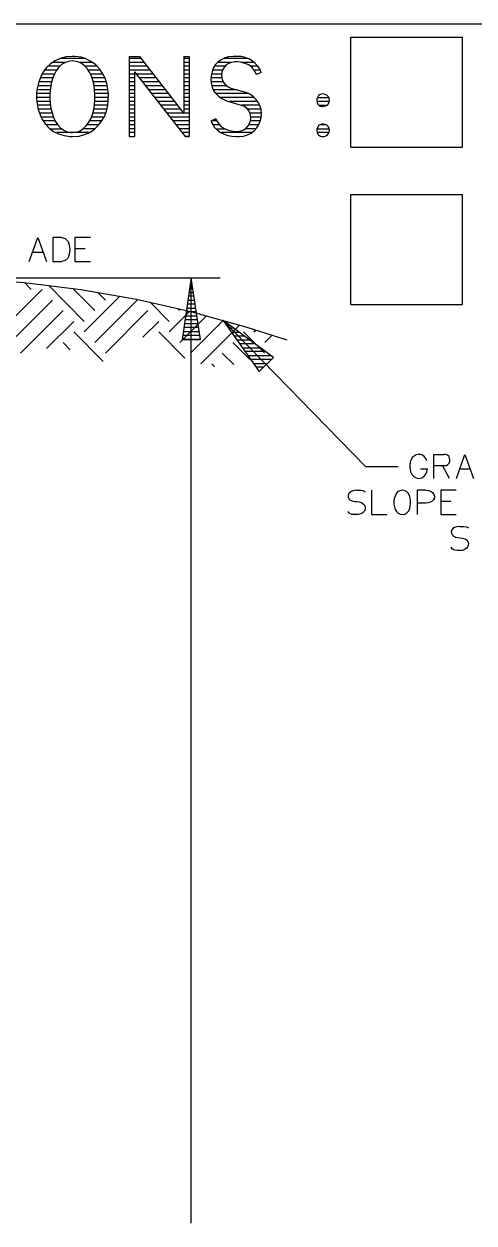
# Model space of a CAD drawing. Extents: x 11 to 601, y 12 to 779.
# Drawn here: x 293.3 to 376.4, y 557.6 to 778.7 of the extents above; entities that cross this region are included whole.
import ezdxf

# ---------------------------------------------------------------- set-up
doc = ezdxf.new("R2010")
doc.units = 0
doc.layers.add('DH152', color=7, linetype='CONTINUOUS')

msp = doc.modelspace()

# ---------------------------------------------------------------- linework, layer by layer
at = {"layer": 'DH152', "color": 7}
for points in [[(11.4, 778.739981), (600.899985, 778.739981)], [(353.639991, 776.279981), (374.219991, 776.279981)], [(353.639991, 755.999981), (353.639991, 776.279981)], [(374.219991, 755.999981), (374.219991, 776.279981)], [(300.899992, 771.659981), (298.619993, 771.659981)], [(304.739992, 772.379981), (299.939993, 772.379981)], [(306.059992, 771.659981), (303.659992, 771.659981)], [(312.719992, 772.739981), (312.719992, 757.979981)], [(312.719992, 772.739981), (314.639992, 772.739981)], [(314.939992, 772.379981), (312.779992, 772.379981)], [(315.479992, 771.659981), (312.779992, 771.659981)], [(314.639992, 772.739981), (322.799992, 762.239981)], [(322.799992, 772.739981), (323.819992, 772.739981)], [(322.799992, 772.739981), (322.799992, 762.239981)], [(323.879992, 772.379981), (322.859992, 772.379981)], [(323.879992, 771.659981), (322.859992, 771.659981)], [(323.819992, 772.739981), (323.819992, 757.979981)], [(331.919992, 772.739981), (331.079992, 772.679981), (330.359992, 772.499981), (329.699992, 772.139981), (329.099992, 771.719981), (328.619992, 771.179981), (328.259992, 770.579981), (328.019992, 769.919981), (327.839992, 769.199981), (327.779992, 768.479981), (327.839992, 767.819981), (328.019992, 767.099981), (328.319992, 766.439981), (328.739992, 765.899981), (329.279992, 765.359981), (329.939992, 764.939981), (330.719992, 764.579981)], [(331.439992, 771.659981), (329.099992, 771.659981)], [(332.219992, 771.779981), (331.619992, 771.659981), (331.079992, 771.479981), (330.599992, 771.179981), (330.299992, 770.819981), (329.999992, 770.339981), (329.819992, 769.859981), (329.759992, 769.319981), (329.819992, 768.839981), (329.939992, 768.299981), (330.179992, 767.879981), (330.539992, 767.459981), (331.019992, 767.159981), (331.499992, 766.919981)], [(334.619992, 772.379981), (330.119992, 772.379981)], [(332.639992, 772.739981), (331.919992, 772.739981)], [(332.639992, 771.779981), (332.219992, 771.779981)], [(337.079992, 769.799981), (336.839992, 770.459981), (336.419992, 770.999981), (335.939992, 771.539981), (335.399992, 771.959981), (334.799992, 772.319981), (334.139992, 772.559981), (333.419992, 772.739981), (332.639992, 772.739981)], [(336.239992, 769.439981), (335.879992, 770.099981), (335.399992, 770.699981), (334.799992, 771.179981), (334.079992, 771.479981), (333.299992, 771.719981), (332.639992, 771.779981)], [(335.819992, 771.659981), (333.599992, 771.659981)], [(298.979993, 769.499981), (296.699993, 769.499981)], [(299.339993, 770.219981), (297.179993, 770.219981)], [(299.999993, 770.939981), (297.779993, 770.939981)], [(306.839992, 770.939981), (304.679992, 770.939981)], [(307.439992, 770.219981), (305.219992, 770.219981)], [(307.919992, 769.499981), (305.639992, 769.499981)], [(316.079992, 770.939981), (312.779992, 770.939981)], [(316.619992, 770.219981), (312.779992, 770.219981)], [(313.739992, 769.499981), (312.779992, 769.499981)], [(313.739992, 769.919981), (323.039992, 757.979981)], [(313.739992, 769.919981), (313.739992, 757.979981)], [(317.159992, 769.499981), (314.039992, 769.499981)], [(323.879992, 770.939981), (322.859992, 770.939981)], [(323.879992, 770.219981), (322.859992, 770.219981)], [(323.879992, 769.499981), (322.859992, 769.499981)], [(329.819992, 769.499981), (327.899992, 769.499981)], [(329.939992, 770.219981), (328.139992, 770.219981)], [(330.359992, 770.939981), (328.499992, 770.939981)], [(336.539992, 770.939981), (335.159992, 770.939981)], [(336.959992, 770.219981), (335.879992, 770.219981)], [(336.359992, 769.499981), (336.179992, 769.499981)], [(337.079992, 769.799981), (336.239992, 769.439981)], [(298.319993, 767.339981), (295.859993, 767.339981)], [(298.499993, 768.059981), (296.039993, 768.059981)], [(298.679993, 768.779981), (296.339993, 768.779981)], [(308.279992, 768.779981), (305.939992, 768.779981)], [(308.519992, 768.059981), (306.119992, 768.059981)], [(308.699992, 767.339981), (306.239992, 767.339981)], [(313.739992, 768.779981), (312.779992, 768.779981)], [(313.739992, 768.059981), (312.779992, 768.059981)], [(313.739992, 767.339981), (312.779992, 767.339981)], [(317.759992, 768.779981), (314.579992, 768.779981)], [(318.299992, 768.059981), (315.179992, 768.059981)], [(318.839992, 767.339981), (315.719992, 767.339981)], [(323.879992, 768.779981), (322.859992, 768.779981)], [(323.879992, 768.059981), (322.859992, 768.059981)], [(323.879992, 767.339981), (322.859992, 767.339981)], [(329.819992, 768.779981), (327.839992, 768.779981)], [(330.119992, 768.059981), (327.839992, 768.059981)], [(330.779992, 767.339981), (328.019992, 767.339981)], [(298.139993, 765.899981), (295.679993, 765.899981)], [(298.139993, 765.179981), (295.679993, 765.179981)], [(298.199993, 766.619981), (295.799993, 766.619981)], [(308.819992, 766.619981), (306.419992, 766.619981)], [(308.879992, 765.899981), (306.419992, 765.899981)], [(308.939992, 765.179981), (306.419992, 765.179981)], [(313.739992, 766.619981), (312.779992, 766.619981)], [(313.739992, 765.899981), (312.779992, 765.899981)], [(313.739992, 765.179981), (312.779992, 765.179981)], [(319.439992, 766.619981), (316.319992, 766.619981)], [(319.979992, 765.899981), (316.859992, 765.899981)], [(320.519992, 765.179981), (317.399992, 765.179981)], [(323.879992, 766.619981), (322.859992, 766.619981)], [(323.879992, 765.899981), (322.859992, 765.899981)], [(323.879992, 765.179981), (322.859992, 765.179981)], [(332.639992, 766.619981), (328.319992, 766.619981)], [(334.799992, 765.899981), (328.799992, 765.899981)], [(335.879992, 765.179981), (329.579992, 765.179981)], [(331.499992, 766.919981), (334.199992, 766.139981)], [(332.939992, 757.979981), (333.839992, 758.039981), (334.559992, 758.279981), (335.219992, 758.579981), (335.819992, 759.059981), (336.299992, 759.599981), (336.659992, 760.199981), (336.899992, 760.799981), (337.079992, 761.519981), (337.139992, 762.179981), (337.079992, 762.899981), (336.899992, 763.559981), (336.599992, 764.219981), (336.179992, 764.819981), (335.639992, 765.359981), (334.979992, 765.779981), (334.199992, 766.139981)], [(347.459991, 765.179981), (349.559991, 765.179981)], [(298.199993, 764.459981), (295.739993, 764.459981)], [(298.259993, 763.739981), (295.859993, 763.739981)], [(298.379993, 763.019981), (295.979993, 763.019981)], [(308.579992, 763.019981), (306.179992, 763.019981)], [(308.819992, 763.739981), (306.299992, 763.739981)], [(308.879992, 764.459981), (306.359992, 764.459981)], [(313.739992, 764.459981), (312.779992, 764.459981)], [(313.739992, 763.739981), (312.779992, 763.739981)], [(313.739992, 763.019981), (312.779992, 763.019981)], [(321.119992, 764.459981), (317.999992, 764.459981)], [(321.659992, 763.739981), (318.539992, 763.739981)], [(322.199992, 763.019981), (319.139992, 763.019981)], [(323.879992, 764.459981), (322.859992, 764.459981)], [(323.879992, 763.739981), (322.859992, 763.739981)], [(323.879992, 763.019981), (322.859992, 763.019981)], [(330.719992, 764.579981), (333.419992, 763.799981)], [(336.479992, 764.459981), (331.319992, 764.459981)], [(332.759992, 758.939981), (333.359992, 759.059981), (333.899992, 759.239981), (334.319992, 759.539981), (334.679992, 759.959981), (334.919992, 760.379981), (335.099992, 760.919981), (335.159992, 761.399981), (335.099992, 761.939981), (334.979992, 762.419981), (334.739992, 762.839981), (334.379992, 763.259981), (333.899992, 763.559981), (333.419992, 763.799981)], [(336.839992, 763.739981), (333.599992, 763.739981)], [(337.019992, 763.019981), (334.619992, 763.019981)], [(349.679991, 764.459981), (347.399991, 764.459981)], [(347.819991, 763.739981), (349.139991, 763.739981)], [(298.559993, 762.299981), (296.219993, 762.299981)], [(298.799993, 761.579981), (296.579993, 761.579981)], [(299.159993, 760.859981), (296.999993, 760.859981)], [(307.679992, 760.859981), (305.399992, 760.859981)], [(308.039992, 761.579981), (305.759992, 761.579981)], [(308.339992, 762.299981), (305.999992, 762.299981)], [(313.739992, 762.299981), (312.779992, 762.299981)], [(313.739992, 761.579981), (312.779992, 761.579981)], [(313.739992, 760.859981), (312.779992, 760.859981)], [(322.799992, 762.299981), (319.679992, 762.299981)], [(323.879992, 761.579981), (320.219992, 761.579981)], [(323.879992, 760.859981), (320.819992, 760.859981)], [(323.879992, 762.299981), (322.859992, 762.299981)], [(328.679992, 761.219981), (327.779992, 760.799981)], [(327.779992, 760.799981), (328.139992, 760.199981), (328.499992, 759.659981), (329.039992, 759.179981), (329.579992, 758.759981), (330.239992, 758.399981), (330.959992, 758.159981), (331.679992, 758.039981), (332.459992, 757.979981)], [(328.919992, 760.859981), (327.959992, 760.859981)], [(328.679992, 761.219981), (329.099992, 760.559981), (329.579992, 759.959981), (330.239992, 759.479981), (331.019992, 759.179981), (331.919992, 758.999981), (332.639992, 758.939981)], [(337.079992, 762.299981), (334.979992, 762.299981)], [(336.959992, 760.859981), (335.039992, 760.859981)], [(337.139992, 761.579981), (335.159992, 761.579981)], [(299.639993, 760.139981), (297.479993, 760.139981)], [(298.259993, 759.419981), (300.419992, 759.419981)], [(305.279992, 758.699981), (299.399993, 758.699981)], [(306.419992, 759.419981), (304.259992, 759.419981)], [(307.079992, 760.139981), (304.979992, 760.139981)], [(313.739992, 760.139981), (312.779992, 760.139981)], [(313.739992, 759.419981), (312.779992, 759.419981)], [(313.739992, 758.699981), (312.779992, 758.699981)], [(323.879992, 760.139981), (321.359992, 760.139981)], [(323.879992, 759.419981), (321.959992, 759.419981)], [(323.879992, 758.699981), (322.499992, 758.699981)], [(329.459992, 760.139981), (328.139992, 760.139981)], [(328.799992, 759.419981), (330.539992, 759.419981)], [(335.339992, 758.699981), (329.759992, 758.699981)], [(332.639992, 758.939981), (332.759992, 758.939981)], [(336.119992, 759.419981), (334.079992, 759.419981)], [(336.599992, 760.139981), (334.799992, 760.139981)], [(347.399991, 759.419981), (349.619991, 759.419981)], [(349.559991, 758.699981), (347.399991, 758.699981)], [(349.139991, 760.139981), (347.879991, 760.139981)], [(312.719992, 757.979981), (313.739992, 757.979981)], [(312.779992, 757.979981), (313.739992, 757.979981)], [(323.039992, 757.979981), (323.819992, 757.979981)], [(323.879992, 757.979981), (323.099992, 757.979981)], [(332.459992, 757.979981), (332.939992, 757.979981)], [(332.459992, 757.979981), (332.999992, 757.979981)], [(353.639991, 755.999981), (374.219991, 755.999981)], [(353.639991, 747.299981), (374.219991, 747.299981)], [(353.639991, 727.019982), (353.639991, 747.299981)], [(374.219991, 727.019982), (374.219991, 747.299981)], [(294.299993, 734.939982), (295.859993, 739.379982), (297.479993, 734.939982)], [(300.239992, 739.379982), (298.619993, 739.379982), (298.619993, 734.939982), (300.239992, 734.939982)], [(300.239992, 739.379982), (300.899992, 739.199982), (301.439992, 738.659982), (301.679992, 737.939982), (301.799992, 737.159982), (301.679992, 736.319982), (301.439992, 735.599982), (300.899992, 735.119982), (300.239992, 734.939982), (300.239992, 734.939982)], [(305.579992, 739.379982), (302.699992, 739.379982), (302.699992, 734.939982), (305.579992, 734.939982)], [(294.959993, 736.679982), (296.819993, 736.679982)], [(304.619992, 737.279982), (302.699992, 737.279982)], [(341.879991, 720.419982), (334.499992, 722.759982), (324.359992, 725.579982), (314.099992, 727.919982), (303.779992, 729.719982), (293.339993, 730.979982), (282.839993, 731.759982), (272.279993, 731.999982), (271.199993, 731.999982)], [(282.479993, 731.939982), (329.519992, 731.939982)], [(324.179992, 557.639986), (324.179992, 731.939982)], [(288.779993, 721.979982), (296.639993, 729.779982)], [(294.659993, 729.779982), (293.459993, 730.979982)], [(304.439992, 723.899982), (297.899993, 730.499982)], [(306.419992, 725.879982), (302.399992, 729.899982)], [(324.479992, 729.959982), (323.939992, 729.959982)], [(323.999992, 730.679982), (324.419992, 730.679982)], [(324.299992, 731.399982), (324.119992, 731.399982)], [(290.759993, 719.999982), (298.559993, 727.799982)], [(304.439992, 721.979982), (310.979992, 728.519982)], [(306.419992, 719.999982), (314.219992, 727.799982)], [(308.339992, 727.799982), (307.019992, 729.179982)], [(323.579992, 727.799982), (324.839992, 727.799982)], [(324.719992, 728.519982), (323.699992, 728.519982)], [(323.819992, 729.239982), (324.599992, 729.239982)], [(292.679993, 718.019982), (300.539992, 725.879982)], [(308.339992, 718.019982), (316.199992, 725.879982)], [(320.099992, 723.899982), (316.679992, 727.379982)], [(320.099992, 721.979982), (323.879992, 725.699982)], [(322.079992, 725.879982), (321.719992, 726.239982)], [(325.139992, 725.639982), (323.279992, 725.639982)], [(323.399992, 726.359982), (325.019992, 726.359982)], [(324.959992, 727.079982), (323.459992, 727.079982)], [(353.639991, 727.019982), (374.219991, 727.019982)], [(297.479993, 718.919982), (302.519992, 723.899982)], [(315.239992, 720.959982), (318.179992, 723.899982)], [(322.079992, 719.999982), (326.999992, 724.919982)], [(322.979992, 723.479982), (325.439992, 723.479982)], [(325.379992, 724.199982), (323.039992, 724.199982)], [(323.159992, 724.919982), (325.259992, 724.919982)], [(324.059992, 718.019982), (330.059992, 724.079982)], [(325.979992, 716.099982), (333.119992, 723.179982)], [(330.059992, 724.079982), (356.339991, 697.139983), (362.399991, 697.139983)], [(330.179992, 724.079982), (330.119992, 724.079982)], [(330.659992, 723.359982), (331.139992, 723.359982)], [(307.919992, 716.519982), (302.519992, 721.979982)], [(322.979992, 717.119982), (318.179992, 721.979982)], [(325.799992, 721.319982), (322.619992, 721.319982)], [(322.739992, 722.039982), (325.679992, 722.039982)], [(325.559992, 722.759982), (322.859992, 722.759982)], [(332.099992, 722.639982), (331.139992, 722.639982)], [(331.619992, 721.919982), (333.059992, 721.919982)], [(334.019992, 721.199982), (332.159992, 721.199982)], [(337.679992, 718.079982), (333.839992, 721.979982)], [(335.759992, 721.979982), (336.119992, 722.279982)], [(337.739992, 719.999982), (339.059992, 721.319982)], [(301.859992, 718.679982), (300.539992, 719.999982)], [(322.559992, 720.599982), (325.919992, 720.599982)], [(334.979992, 716.879982), (331.859992, 719.999982)], [(332.639992, 720.479982), (334.979992, 720.479982)], [(335.939992, 719.759982), (333.179992, 719.759982)], [(333.659992, 719.039982), (336.899992, 719.039982)], [(332.039992, 715.919982), (329.879992, 718.019982)], [(337.859992, 718.319982), (334.139992, 718.319982)], [(334.679992, 717.599982), (338.819992, 717.599982)], [(338.939992, 716.879982), (335.159992, 716.879982)], [(328.499992, 715.499982), (327.959992, 716.099982)], [(335.699992, 716.159982), (338.219992, 716.159982)], [(337.439992, 715.439982), (336.179992, 715.439982)], [(367.679991, 698.159983), (367.499991, 698.639983), (367.199991, 698.999983), (366.839991, 699.239983), (366.479991, 699.359983), (366.059991, 699.359983), (365.699991, 699.299983), (365.339991, 699.059983), (364.979991, 698.819983), (364.799991, 698.399983), (364.619991, 697.979983), (364.619991, 697.619983)], [(368.939991, 694.919983), (368.939991, 699.359983), (370.859991, 699.359983)], [(371.939991, 698.339983), (371.879991, 698.699983), (371.759991, 698.999983), (371.459991, 699.239983), (371.159991, 699.359983), (370.859991, 699.359983)], [(373.139991, 694.919983), (374.699991, 699.359983), (376.259991, 694.919983)], [(364.619991, 696.719983), (364.619991, 697.619983)], [(364.619991, 696.719983), (364.679991, 696.179983), (364.919991, 695.639983), (365.279991, 695.279983), (365.699991, 695.039983), (366.179991, 694.919983)], [(366.179991, 694.919983), (366.719991, 695.039983), (367.139991, 695.279983), (367.499991, 695.699983), (367.679991, 696.179983), (367.799991, 696.719983)], [(366.479991, 696.719983), (367.799991, 696.719983)], [(368.939991, 697.319983), (370.859991, 697.319983)], [(371.819991, 694.919983), (370.559991, 697.319983)], [(370.859991, 697.319983), (371.219991, 697.319983), (371.519991, 697.499983), (371.759991, 697.739983), (371.939991, 698.039983), (371.939991, 698.339983)], [(373.739991, 696.719983), (375.659991, 696.719983)], [(354.719991, 692.759983), (354.179991, 692.699983), (353.759991, 692.519983), (353.459991, 692.339983), (353.219991, 692.099983), (353.159991, 691.799983), (353.159991, 691.499983), (353.279991, 691.199983), (353.519991, 690.959983), (353.879991, 690.779983), (354.359991, 690.659983), (354.719991, 690.659983)], [(354.719991, 692.759983), (355.439991, 692.759983), (355.859991, 692.699983), (356.099991, 692.579983), (356.279991, 692.459983)], [(357.479991, 692.759983), (357.479991, 688.319983), (360.299991, 688.319983)], [(367.499991, 692.759983), (365.879991, 692.759983), (365.879991, 688.319983)], [(367.499991, 692.759983), (368.039991, 692.699983), (368.459991, 692.519983), (368.759991, 692.279983), (368.939991, 691.979983), (369.059991, 691.679983), (369.059991, 691.319983), (368.879991, 691.019983), (368.639991, 690.719983), (368.279991, 690.539983), (367.859991, 690.419983), (367.499991, 690.359983)], [(373.079991, 692.759983), (370.259991, 692.759983), (370.259991, 688.319983), (373.079991, 688.319983)], [(354.719991, 690.659983), (355.259991, 690.599983), (355.679991, 690.419983), (355.979991, 690.179983), (356.219991, 689.939983), (356.279991, 689.579983), (356.279991, 689.279983), (356.159991, 688.919983), (355.919991, 688.679983), (355.559991, 688.439983), (355.079991, 688.319983), (354.719991, 688.319983)], [(367.499991, 690.359983), (365.879991, 690.359983)], [(372.119991, 690.659983), (370.259991, 690.659983)], [(354.719991, 688.319983), (354.239991, 688.319983), (353.819991, 688.319983), (353.519991, 688.439983), (353.339991, 688.619983), (353.159991, 688.859983)], [(373.739991, 686.099983), (373.259991, 686.039983), (372.779991, 685.919983), (372.479991, 685.679983), (372.299991, 685.439983), (372.179991, 685.139983), (372.239991, 684.839983), (372.359991, 684.599983), (372.599991, 684.359983), (372.959991, 684.119983), (373.379991, 684.059983), (373.739991, 683.999983)], [(373.739991, 686.099983), (374.519991, 686.099983), (374.939991, 686.039983), (375.119991, 685.979983), (375.359991, 685.799983)], [(373.739991, 683.999983), (374.279991, 683.939983), (374.759991, 683.819983), (375.059991, 683.579983), (375.239991, 683.279983), (375.359991, 682.919983), (375.299991, 682.619983), (375.179991, 682.319983), (374.939991, 682.019983), (374.579991, 681.779983), (374.159991, 681.659983), (373.739991, 681.659983)], [(373.739991, 681.659983), (373.259991, 681.659983), (372.899991, 681.719983), (372.599991, 681.779983), (372.359991, 681.959983), (372.179991, 682.259983)]]:
    msp.add_lwpolyline(points, dxfattribs=at)
for points in [[(302.279992, 757.979981), (303.479992, 758.039981), (304.499992, 758.339981), (305.459992, 758.759981), (306.299992, 759.359981), (307.019992, 760.019981), (307.619992, 760.799981), (308.159992, 761.699981), (308.519992, 762.659981), (308.759992, 763.679981), (308.879992, 764.699981), (308.939992, 765.719981), (308.819992, 766.739981), (308.579992, 767.759981), (308.279992, 768.719981), (307.799992, 769.619981), (307.259992, 770.459981), (306.599992, 771.179981), (305.759992, 771.779981), (304.859992, 772.259981), (303.839992, 772.619981), (302.699992, 772.739981), (302.279992, 772.739981), (301.079992, 772.679981), (299.999993, 772.379981), (299.039993, 771.959981), (298.199993, 771.419981), (297.479993, 770.699981), (296.879993, 769.919981), (296.399993, 769.019981), (296.039993, 768.059981), (295.799993, 767.099981), (295.619993, 766.079981), (295.619993, 764.999981), (295.739993, 763.979981), (295.919993, 762.959981), (296.279993, 761.999981), (296.699993, 761.099981), (297.299993, 760.259981), (297.959993, 759.539981), (298.739993, 758.939981), (299.699993, 758.459981), (300.719992, 758.159981), (301.859992, 757.979981)], [(302.279992, 771.959981), (301.499992, 771.839981), (300.839992, 771.599981), (300.239992, 771.239981), (299.699993, 770.699981), (299.279993, 770.099981), (298.859993, 769.379981), (298.559993, 768.599981), (298.319993, 767.759981), (298.199993, 766.859981), (298.079993, 765.959981), (298.079993, 765.059981), (298.139993, 764.099981), (298.259993, 763.199981), (298.499993, 762.359981), (298.739993, 761.579981), (299.099993, 760.799981), (299.579993, 760.139981), (300.059992, 759.599981), (300.659992, 759.179981), (301.259992, 758.879981), (301.979992, 758.759981), (302.279992, 758.759981), (302.999992, 758.819981), (303.659992, 759.059981), (304.259992, 759.479981), (304.799992, 759.959981), (305.279992, 760.619981), (305.639992, 761.279981), (305.939992, 762.059981), (306.179992, 762.899981), (306.299992, 763.799981), (306.419992, 764.759981), (306.419992, 765.659981), (306.359992, 766.559981), (306.239992, 767.459981), (305.999992, 768.359981), (305.759992, 769.139981), (305.399992, 769.859981), (304.979992, 770.519981), (304.439992, 771.059981), (303.899992, 771.479981), (303.239992, 771.779981), (302.519992, 771.899981)], [(347.339991, 764.699981), (347.399991, 764.279981), (347.579991, 763.979981), (347.759991, 763.739981), (348.059991, 763.559981), (348.359991, 763.499981), (348.719991, 763.559981), (349.019991, 763.619981), (349.319991, 763.799981), (349.499991, 764.039981), (349.619991, 764.399981), (349.679991, 764.699981), (349.619991, 765.059981), (349.439991, 765.359981), (349.199991, 765.599981), (348.899991, 765.719981), (348.599991, 765.839981), (348.299991, 765.779981), (347.999991, 765.719981), (347.699991, 765.539981), (347.519991, 765.299981), (347.339991, 764.939981)], [(347.339991, 759.119981), (347.399991, 758.759981), (347.579991, 758.399981), (347.759991, 758.219981), (348.059991, 758.039981), (348.359991, 757.979981), (348.719991, 757.979981), (349.019991, 758.099981), (349.319991, 758.279981), (349.499991, 758.519981), (349.619991, 758.879981), (349.679991, 759.119981), (349.619991, 759.539981), (349.439991, 759.839981), (349.199991, 760.079981), (348.899991, 760.199981), (348.599991, 760.259981), (348.299991, 760.259981), (347.999991, 760.139981), (347.699991, 760.019981), (347.519991, 759.719981), (347.339991, 759.419981)], [(302.279992, 757.979981), (302.279992, 757.979981)], [(348.419991, 757.979981), (348.419991, 757.979981)], [(325.919992, 720.539982), (324.179992, 731.939982), (322.499992, 720.539982)], [(339.359992, 717.239982), (330.059992, 724.079982), (336.719992, 714.659982)], [(336.719992, 714.719982), (336.719992, 714.719982)], [(363.119991, 688.319983), (363.599991, 688.379983), (363.959991, 688.619983), (364.259991, 688.919983), (364.499991, 689.339983), (364.619991, 689.819983), (364.679991, 690.299983), (364.679991, 690.839983), (364.619991, 691.319983), (364.439991, 691.799983), (364.199991, 692.219983), (363.899991, 692.519983), (363.479991, 692.699983), (363.119991, 692.759983), (362.699991, 692.639983), (362.279991, 692.459983), (361.979991, 692.099983), (361.799991, 691.679983), (361.619991, 691.259983), (361.559991, 690.719983), (361.559991, 690.179983), (361.679991, 689.699983), (361.799991, 689.219983), (362.039991, 688.859983), (362.399991, 688.559983), (362.759991, 688.379983)]]:
    msp.add_lwpolyline(points, close=True, dxfattribs=at)

doc.saveas('drawing.dxf')
